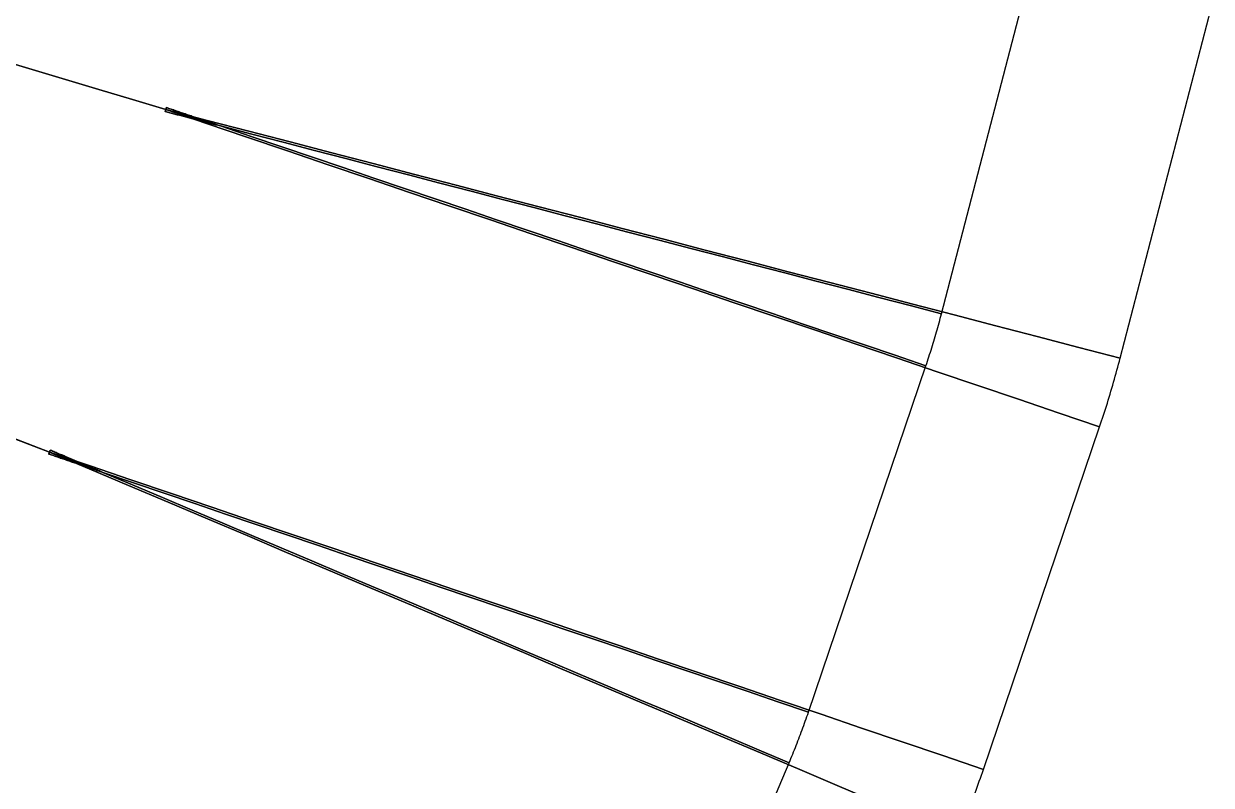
# Model space of a CAD drawing. Header units: millimetres. Extents: x 0 to 262, y -49 to 161.
# Drawn here: x 7.57 to 13.3, y 19.65 to 23.32 of the extents above; entities that cross this region are included whole.
import ezdxf

# ---------------------------------------------------------------- set-up
doc = ezdxf.new("R2010")
doc.units = ezdxf.units.MM
doc.layers.add('FRONT_HIDDEN', color=8, linetype='CONTINUOUS')
doc.layers.add('FRONT_VISIBLE', color=7, linetype='Continuous')

msp = doc.modelspace()

# ---------------------------------------------------------------- linework, layer by layer
at = {"layer": 'FRONT_HIDDEN'}
for points in [[(8.2536, 22.9063), (8.0922, 22.9546), (7.9307, 23.0029), (7.7693, 23.0513), (7.6079, 23.0996), (7.4464, 23.148), (7.285, 23.1963), (7.1235, 23.2447), (6.9621, 23.293), (6.8007, 23.3414), (6.6392, 23.3897), (6.4778, 23.4381), (6.3163, 23.4864), (6.1549, 23.5348), (5.9935, 23.5831), (5.832, 23.6315), (5.6706, 23.6798), (5.5091, 23.7282), (5.3477, 23.7765), (5.1863, 23.8249), (5.0248, 23.8732), (4.8634, 23.9216), (4.7019, 23.9699), (4.5405, 24.0183)], [(8.2536, 22.9063), (8.0922, 22.9546), (7.9307, 23.0029), (7.7693, 23.0513), (7.6079, 23.0996), (7.4464, 23.148), (7.285, 23.1963), (7.1235, 23.2447), (6.9621, 23.293), (6.8007, 23.3414), (6.6392, 23.3897), (6.4778, 23.4381), (6.3163, 23.4864), (6.1549, 23.5348), (5.9935, 23.5831), (5.832, 23.6315), (5.6706, 23.6798), (5.5091, 23.7282), (5.3477, 23.7765), (5.1863, 23.8249), (5.0248, 23.8732), (4.8634, 23.9216), (4.7019, 23.9699), (4.5405, 24.0183)], [(4.5405, 24.0183), (4.7019, 23.9699), (4.8634, 23.9216), (5.0248, 23.8732), (5.1863, 23.8249), (5.3477, 23.7765), (5.5091, 23.7282), (5.6706, 23.6798), (5.832, 23.6315), (5.9935, 23.5831), (6.1549, 23.5348), (6.3163, 23.4864), (6.4778, 23.4381), (6.6392, 23.3897), (6.8007, 23.3414), (6.9621, 23.293), (7.1235, 23.2447), (7.285, 23.1963), (7.4464, 23.148), (7.6079, 23.0996), (7.7693, 23.0513), (7.9307, 23.0029), (8.0922, 22.9546), (8.2536, 22.9063)], [(11.9997, 21.921), (12.4444, 23.6295)], [(8.2536, 22.9063), (8.2535, 22.9058), (8.2534, 22.9054), (8.2532, 22.905), (8.2531, 22.9046), (8.253, 22.9042), (8.2529, 22.9038), (8.2527, 22.9033), (8.2526, 22.9029), (8.2525, 22.9025), (8.2524, 22.9021), (8.2522, 22.9017), (8.2521, 22.9012), (8.252, 22.9008), (8.2519, 22.9004), (8.2517, 22.9), (8.2516, 22.8996), (8.2515, 22.8992), (8.2514, 22.8987), (8.2512, 22.8983), (8.2511, 22.8979), (8.251, 22.8975), (8.2509, 22.8971), (8.2508, 22.8967)], [(8.2508, 22.8967), (8.2509, 22.8971), (8.251, 22.8975), (8.2511, 22.8979), (8.2512, 22.8983), (8.2514, 22.8987), (8.2515, 22.8992), (8.2516, 22.8996), (8.2517, 22.9), (8.2519, 22.9004), (8.252, 22.9008), (8.2521, 22.9012), (8.2522, 22.9017), (8.2524, 22.9021), (8.2525, 22.9025), (8.2526, 22.9029), (8.2527, 22.9033), (8.2529, 22.9038), (8.253, 22.9042), (8.2531, 22.9046), (8.2532, 22.905), (8.2534, 22.9054), (8.2535, 22.9058), (8.2536, 22.9063)], [(8.2508, 22.8967), (8.2565, 22.8952), (8.2623, 22.8937), (8.2681, 22.8921), (8.2739, 22.8906), (8.2797, 22.8891), (8.2855, 22.8876), (8.2913, 22.8861), (8.2971, 22.8846), (8.3029, 22.8831), (8.3086, 22.8816), (8.3144, 22.8801), (8.3202, 22.8786), (8.326, 22.8771), (8.3318, 22.8756), (8.3376, 22.8741), (8.3434, 22.8726), (8.3492, 22.8711), (8.355, 22.8695), (8.3607, 22.868), (8.3665, 22.8665), (8.3723, 22.865), (8.3781, 22.8635), (8.3839, 22.862)], [(8.3839, 22.862), (8.3781, 22.8635), (8.3723, 22.865), (8.3665, 22.8665), (8.3607, 22.868), (8.355, 22.8695), (8.3492, 22.8711), (8.3434, 22.8726), (8.3376, 22.8741), (8.3318, 22.8756), (8.326, 22.8771), (8.3202, 22.8786), (8.3144, 22.8801), (8.3086, 22.8816), (8.3029, 22.8831), (8.2971, 22.8846), (8.2913, 22.8861), (8.2855, 22.8876), (8.2797, 22.8891), (8.2739, 22.8906), (8.2681, 22.8921), (8.2623, 22.8937), (8.2565, 22.8952), (8.2508, 22.8967)], [(8.2508, 22.8967), (8.2623, 22.8937), (8.2739, 22.8906), (8.2855, 22.8876), (8.2971, 22.8846), (8.3086, 22.8816), (8.3202, 22.8786), (8.3318, 22.8756), (8.3434, 22.8726), (8.355, 22.8695), (8.3665, 22.8665), (8.3781, 22.8635), (8.3897, 22.8605), (8.4013, 22.8575), (8.4128, 22.8545), (8.4244, 22.8515), (8.436, 22.8485), (8.4476, 22.8454), (8.4592, 22.8424), (8.4707, 22.8394), (8.4823, 22.8364), (8.4939, 22.8334), (8.5055, 22.8304), (8.5171, 22.8274)], [(8.5171, 22.8274), (8.5055, 22.8304), (8.4939, 22.8334), (8.4823, 22.8364), (8.4707, 22.8394), (8.4592, 22.8424), (8.4476, 22.8454), (8.436, 22.8485), (8.4244, 22.8515), (8.4128, 22.8545), (8.4013, 22.8575), (8.3897, 22.8605), (8.3781, 22.8635), (8.3665, 22.8665), (8.355, 22.8695), (8.3434, 22.8726), (8.3318, 22.8756), (8.3202, 22.8786), (8.3086, 22.8816), (8.2971, 22.8846), (8.2855, 22.8876), (8.2739, 22.8906), (8.2623, 22.8937), (8.2508, 22.8967)], [(8.2536, 22.9063), (8.2537, 22.9067), (8.2539, 22.9071), (8.254, 22.9075), (8.2541, 22.9079), (8.2542, 22.9083), (8.2544, 22.9088), (8.2545, 22.9092), (8.2546, 22.9096), (8.2547, 22.91), (8.2549, 22.9104), (8.255, 22.9108), (8.2551, 22.9113), (8.2552, 22.9117), (8.2554, 22.9121), (8.2555, 22.9125), (8.2556, 22.9129), (8.2557, 22.9133), (8.2559, 22.9138), (8.256, 22.9142), (8.2561, 22.9146), (8.2562, 22.915), (8.2564, 22.9154), (8.2565, 22.9158)], [(8.2565, 22.9158), (8.2564, 22.9154), (8.2562, 22.915), (8.2561, 22.9146), (8.256, 22.9142), (8.2559, 22.9138), (8.2557, 22.9133), (8.2556, 22.9129), (8.2555, 22.9125), (8.2554, 22.9121), (8.2552, 22.9117), (8.2551, 22.9113), (8.255, 22.9108), (8.2549, 22.9104), (8.2547, 22.91), (8.2546, 22.9096), (8.2545, 22.9092), (8.2544, 22.9088), (8.2542, 22.9083), (8.2541, 22.9079), (8.254, 22.9075), (8.2539, 22.9071), (8.2537, 22.9067), (8.2536, 22.9063)], [(12.7632, 21.3749), (12.5671, 21.4415), (12.3711, 21.5081), (12.175, 21.5747), (11.9789, 21.6412), (11.7829, 21.7078), (11.5868, 21.7744), (11.3907, 21.841), (11.1947, 21.9076), (10.9986, 21.9741), (10.8025, 22.0407), (10.6065, 22.1073), (10.4104, 22.1739), (10.2143, 22.2405), (10.0182, 22.307), (9.8222, 22.3736), (9.6261, 22.4402), (9.43, 22.5068), (9.234, 22.5734), (9.0379, 22.6399), (8.8418, 22.7065), (8.6458, 22.7731), (8.4497, 22.8397), (8.2536, 22.9063)], [(12.8626, 21.7067), (12.6622, 21.7589), (12.4618, 21.811), (12.2614, 21.8632), (12.061, 21.9154), (11.8606, 21.9675), (11.6602, 22.0197), (11.4599, 22.0718), (11.2595, 22.124), (11.0591, 22.1761), (10.8587, 22.2283), (10.6583, 22.2804), (10.4579, 22.3326), (10.2575, 22.3847), (10.0571, 22.4369), (9.8567, 22.489), (9.6564, 22.5412), (9.456, 22.5933), (9.2556, 22.6455), (9.0552, 22.6976), (8.8548, 22.7498), (8.6544, 22.8019), (8.454, 22.8541), (8.2536, 22.9063)], [(8.2536, 22.9063), (8.2651, 22.9028), (8.2765, 22.8994), (8.288, 22.896), (8.2994, 22.8925), (8.3109, 22.8891), (8.3223, 22.8857), (8.3338, 22.8822), (8.3453, 22.8788), (8.3567, 22.8754), (8.3682, 22.8719), (8.3796, 22.8685), (8.3911, 22.8651), (8.4025, 22.8617), (8.414, 22.8582), (8.4254, 22.8548), (8.4369, 22.8514), (8.4483, 22.8479), (8.4598, 22.8445), (8.4712, 22.8411), (8.4827, 22.8376), (8.4941, 22.8342), (8.5056, 22.8308), (8.5171, 22.8274)], [(8.5171, 22.8274), (8.5056, 22.8308), (8.4941, 22.8342), (8.4827, 22.8376), (8.4712, 22.8411), (8.4598, 22.8445), (8.4483, 22.8479), (8.4369, 22.8514), (8.4254, 22.8548), (8.414, 22.8582), (8.4025, 22.8617), (8.3911, 22.8651), (8.3796, 22.8685), (8.3682, 22.8719), (8.3567, 22.8754), (8.3453, 22.8788), (8.3338, 22.8822), (8.3223, 22.8857), (8.3109, 22.8891), (8.2994, 22.8925), (8.288, 22.896), (8.2765, 22.8994), (8.2651, 22.9028), (8.2536, 22.9063)], [(8.2565, 22.9158), (8.2622, 22.9139), (8.2678, 22.912), (8.2735, 22.9101), (8.2791, 22.9081), (8.2848, 22.9062), (8.2905, 22.9043), (8.2961, 22.9024), (8.3018, 22.9004), (8.3075, 22.8985), (8.3131, 22.8966), (8.3188, 22.8947), (8.3245, 22.8928), (8.3301, 22.8908), (8.3358, 22.8889), (8.3415, 22.887), (8.3471, 22.8851), (8.3528, 22.8831), (8.3585, 22.8812), (8.3641, 22.8793), (8.3698, 22.8774), (8.3754, 22.8754), (8.3811, 22.8735), (8.3868, 22.8716)], [(8.3868, 22.8716), (8.3811, 22.8735), (8.3754, 22.8754), (8.3698, 22.8774), (8.3641, 22.8793), (8.3585, 22.8812), (8.3528, 22.8831), (8.3471, 22.8851), (8.3415, 22.887), (8.3358, 22.8889), (8.3301, 22.8908), (8.3245, 22.8928), (8.3188, 22.8947), (8.3131, 22.8966), (8.3075, 22.8985), (8.3018, 22.9004), (8.2961, 22.9024), (8.2905, 22.9043), (8.2848, 22.9062), (8.2791, 22.9081), (8.2735, 22.9101), (8.2678, 22.912), (8.2622, 22.9139), (8.2565, 22.9158)], [(8.2565, 22.9158), (8.2678, 22.912), (8.2791, 22.9081), (8.2905, 22.9043), (8.3018, 22.9004), (8.3131, 22.8966), (8.3245, 22.8928), (8.3358, 22.8889), (8.3471, 22.8851), (8.3585, 22.8812), (8.3698, 22.8774), (8.3811, 22.8735), (8.3924, 22.8697), (8.4038, 22.8658), (8.4151, 22.862), (8.4264, 22.8581), (8.4378, 22.8543), (8.4491, 22.8504), (8.4604, 22.8466), (8.4717, 22.8427), (8.4831, 22.8389), (8.4944, 22.8351), (8.5057, 22.8312), (8.5171, 22.8274)], [(8.5171, 22.8274), (8.5057, 22.8312), (8.4944, 22.8351), (8.4831, 22.8389), (8.4717, 22.8427), (8.4604, 22.8466), (8.4491, 22.8504), (8.4378, 22.8543), (8.4264, 22.8581), (8.4151, 22.862), (8.4038, 22.8658), (8.3924, 22.8697), (8.3811, 22.8735), (8.3698, 22.8774), (8.3585, 22.8812), (8.3471, 22.8851), (8.3358, 22.8889), (8.3245, 22.8928), (8.3131, 22.8966), (8.3018, 22.9004), (8.2905, 22.9043), (8.2791, 22.9081), (8.2678, 22.912), (8.2565, 22.9158)], [(8.3839, 22.862), (8.3897, 22.8605), (8.3955, 22.859), (8.4013, 22.8575), (8.4071, 22.856), (8.4128, 22.8545), (8.4186, 22.853), (8.4244, 22.8515), (8.4302, 22.85), (8.436, 22.8485), (8.4418, 22.8469), (8.4476, 22.8454), (8.4534, 22.8439), (8.4592, 22.8424), (8.465, 22.8409), (8.4707, 22.8394), (8.4765, 22.8379), (8.4823, 22.8364), (8.4881, 22.8349), (8.4939, 22.8334), (8.4997, 22.8319), (8.5055, 22.8304), (8.5113, 22.8289), (8.5171, 22.8274)], [(8.5171, 22.8274), (8.5113, 22.8289), (8.5055, 22.8304), (8.4997, 22.8319), (8.4939, 22.8334), (8.4881, 22.8349), (8.4823, 22.8364), (8.4765, 22.8379), (8.4707, 22.8394), (8.465, 22.8409), (8.4592, 22.8424), (8.4534, 22.8439), (8.4476, 22.8454), (8.4418, 22.8469), (8.436, 22.8485), (8.4302, 22.85), (8.4244, 22.8515), (8.4186, 22.853), (8.4128, 22.8545), (8.4071, 22.856), (8.4013, 22.8575), (8.3955, 22.859), (8.3897, 22.8605), (8.3839, 22.862)], [(8.3868, 22.8716), (8.3924, 22.8697), (8.3981, 22.8677), (8.4038, 22.8658), (8.4094, 22.8639), (8.4151, 22.862), (8.4208, 22.8601), (8.4264, 22.8581), (8.4321, 22.8562), (8.4378, 22.8543), (8.4434, 22.8524), (8.4491, 22.8504), (8.4547, 22.8485), (8.4604, 22.8466), (8.4661, 22.8447), (8.4717, 22.8427), (8.4774, 22.8408), (8.4831, 22.8389), (8.4887, 22.837), (8.4944, 22.8351), (8.5001, 22.8331), (8.5057, 22.8312), (8.5114, 22.8293), (8.5171, 22.8274)], [(8.5171, 22.8274), (8.5114, 22.8293), (8.5057, 22.8312), (8.5001, 22.8331), (8.4944, 22.8351), (8.4887, 22.837), (8.4831, 22.8389), (8.4774, 22.8408), (8.4717, 22.8427), (8.4661, 22.8447), (8.4604, 22.8466), (8.4547, 22.8485), (8.4491, 22.8504), (8.4434, 22.8524), (8.4378, 22.8543), (8.4321, 22.8562), (8.4264, 22.8581), (8.4208, 22.8601), (8.4151, 22.862), (8.4094, 22.8639), (8.4038, 22.8658), (8.3981, 22.8677), (8.3924, 22.8697), (8.3868, 22.8716)], [(8.5171, 22.8274), (8.6652, 22.777), (8.8134, 22.7267), (8.9615, 22.6764), (9.1097, 22.6261), (9.2578, 22.5758), (9.406, 22.5255), (9.5541, 22.4752), (9.7023, 22.4249), (9.8505, 22.3746), (9.9986, 22.3243), (10.1468, 22.274), (10.2949, 22.2236), (10.4431, 22.1733), (10.5912, 22.123), (10.7394, 22.0727), (10.8876, 22.0224), (11.0357, 21.9721), (11.1839, 21.9218), (11.332, 21.8715), (11.4802, 21.8212), (11.6283, 21.7709), (11.7765, 21.7206), (11.9246, 21.6702)], [(11.9246, 21.6702), (11.7765, 21.7206), (11.6283, 21.7709), (11.4802, 21.8212), (11.332, 21.8715), (11.1839, 21.9218), (11.0357, 21.9721), (10.8876, 22.0224), (10.7394, 22.0727), (10.5912, 22.123), (10.4431, 22.1733), (10.2949, 22.2236), (10.1468, 22.274), (9.9986, 22.3243), (9.8505, 22.3746), (9.7023, 22.4249), (9.5541, 22.4752), (9.406, 22.5255), (9.2578, 22.5758), (9.1097, 22.6261), (8.9615, 22.6764), (8.8134, 22.7267), (8.6652, 22.777), (8.5171, 22.8274)], [(8.5171, 22.8274), (8.6652, 22.777), (8.8134, 22.7267), (8.9615, 22.6764), (9.1097, 22.6261), (9.2578, 22.5758), (9.406, 22.5255), (9.5541, 22.4752), (9.7023, 22.4249), (9.8505, 22.3746), (9.9986, 22.3243), (10.1468, 22.274), (10.2949, 22.2237), (10.4431, 22.1733), (10.5912, 22.123), (10.7394, 22.0727), (10.8875, 22.0224), (11.0357, 21.9721), (11.1839, 21.9218), (11.332, 21.8715), (11.4802, 21.8212), (11.6283, 21.7709), (11.7765, 21.7206), (11.9246, 21.6703)], [(11.9246, 21.6703), (11.7765, 21.7206), (11.6283, 21.7709), (11.4802, 21.8212), (11.332, 21.8715), (11.1839, 21.9218), (11.0357, 21.9721), (10.8875, 22.0224), (10.7394, 22.0727), (10.5912, 22.123), (10.4431, 22.1733), (10.2949, 22.2237), (10.1468, 22.274), (9.9986, 22.3243), (9.8505, 22.3746), (9.7023, 22.4249), (9.5541, 22.4752), (9.406, 22.5255), (9.2578, 22.5758), (9.1097, 22.6261), (8.9615, 22.6764), (8.8134, 22.7267), (8.6652, 22.777), (8.5171, 22.8274)], [(8.5171, 22.8274), (8.6685, 22.7879), (8.8199, 22.7485), (8.9713, 22.7091), (9.1227, 22.6697), (9.2742, 22.6303), (9.4256, 22.5909), (9.577, 22.5515), (9.7284, 22.5121), (9.8798, 22.4727), (10.0313, 22.4333), (10.1827, 22.3939), (10.3341, 22.3545), (10.4855, 22.3151), (10.6369, 22.2756), (10.7884, 22.2362), (10.9398, 22.1968), (11.0912, 22.1574), (11.2426, 22.118), (11.394, 22.0786), (11.5455, 22.0392), (11.6969, 21.9998), (11.8483, 21.9604), (11.9997, 21.921)], [(11.9997, 21.921), (11.8483, 21.9604), (11.6969, 21.9998), (11.5455, 22.0392), (11.394, 22.0786), (11.2426, 22.118), (11.0912, 22.1574), (10.9398, 22.1968), (10.7884, 22.2362), (10.6369, 22.2756), (10.4855, 22.3151), (10.3341, 22.3545), (10.1827, 22.3939), (10.0313, 22.4333), (9.8798, 22.4727), (9.7284, 22.5121), (9.577, 22.5515), (9.4256, 22.5909), (9.2742, 22.6303), (9.1227, 22.6697), (8.9713, 22.7091), (8.8199, 22.7485), (8.6685, 22.7879), (8.5171, 22.8274)], [(8.5171, 22.8274), (8.6685, 22.7879), (8.8199, 22.7485), (8.9713, 22.7091), (9.1227, 22.6697), (9.2742, 22.6303), (9.4256, 22.5909), (9.577, 22.5515), (9.7284, 22.5121), (9.8798, 22.4727), (10.0313, 22.4333), (10.1827, 22.3939), (10.3341, 22.3545), (10.4855, 22.3151), (10.6369, 22.2756), (10.7884, 22.2362), (10.9398, 22.1968), (11.0912, 22.1574), (11.2426, 22.118), (11.394, 22.0786), (11.5455, 22.0392), (11.6969, 21.9998), (11.8483, 21.9604), (11.9997, 21.921)], [(11.9997, 21.921), (11.8483, 21.9604), (11.6969, 21.9998), (11.5455, 22.0392), (11.394, 22.0786), (11.2426, 22.118), (11.0912, 22.1574), (10.9398, 22.1968), (10.7884, 22.2362), (10.6369, 22.2756), (10.4855, 22.3151), (10.3341, 22.3545), (10.1827, 22.3939), (10.0313, 22.4333), (9.8798, 22.4727), (9.7284, 22.5121), (9.577, 22.5515), (9.4256, 22.5909), (9.2742, 22.6303), (9.1227, 22.6697), (8.9713, 22.7091), (8.8199, 22.7485), (8.6685, 22.7879), (8.5171, 22.8274)], [(7.6924, 21.2535), (7.5349, 21.3134), (7.3774, 21.3734), (7.2199, 21.4333), (7.0624, 21.4933), (6.9049, 21.5532), (6.7474, 21.6132), (6.5899, 21.6731), (6.4324, 21.7331), (6.2749, 21.793), (6.1174, 21.853), (5.9599, 21.9129), (5.8024, 21.9729), (5.6449, 22.0328), (5.4874, 22.0928), (5.3299, 22.1528), (5.1724, 22.2127), (5.0149, 22.2727), (4.8574, 22.3326), (4.6999, 22.3926), (4.5424, 22.4525), (4.3849, 22.5125), (4.2274, 22.5724), (4.0699, 22.6324)], [(7.6924, 21.2535), (7.5349, 21.3134), (7.3774, 21.3734), (7.2199, 21.4333), (7.0624, 21.4933), (6.9049, 21.5532), (6.7474, 21.6132), (6.5899, 21.6731), (6.4324, 21.7331), (6.2749, 21.793), (6.1174, 21.853), (5.9599, 21.9129), (5.8024, 21.9729), (5.6449, 22.0328), (5.4874, 22.0928), (5.3299, 22.1528), (5.1724, 22.2127), (5.0149, 22.2727), (4.8574, 22.3326), (4.6999, 22.3926), (4.5424, 22.4525), (4.3849, 22.5125), (4.2274, 22.5724), (4.0699, 22.6324)], [(4.0699, 22.6324), (4.2274, 22.5724), (4.3849, 22.5125), (4.5424, 22.4525), (4.6999, 22.3926), (4.8574, 22.3326), (5.0149, 22.2727), (5.1724, 22.2127), (5.3299, 22.1528), (5.4874, 22.0928), (5.6449, 22.0328), (5.8024, 21.9729), (5.9599, 21.9129), (6.1174, 21.853), (6.2749, 21.793), (6.4324, 21.7331), (6.5899, 21.6731), (6.7474, 21.6132), (6.9049, 21.5532), (7.0624, 21.4933), (7.2199, 21.4333), (7.3774, 21.3734), (7.5349, 21.3134), (7.6924, 21.2535)], [(11.9246, 21.6703), (11.9282, 21.681), (11.9318, 21.6918), (11.9354, 21.7027), (11.9389, 21.7135), (11.9424, 21.7243), (11.9458, 21.7352), (11.9493, 21.746), (11.9527, 21.7569), (11.956, 21.7678), (11.9594, 21.7786), (11.9627, 21.7895), (11.9659, 21.8004), (11.9692, 21.8113), (11.9724, 21.8223), (11.9755, 21.8332), (11.9787, 21.8441), (11.9818, 21.8551), (11.9848, 21.866), (11.9879, 21.877), (11.9909, 21.888), (11.9939, 21.899), (11.9968, 21.91), (11.9997, 21.921)], [(11.357, 19.9985), (11.9246, 21.6702)], [(7.6924, 21.2535), (7.6922, 21.253), (7.6921, 21.2526), (7.6919, 21.2522), (7.6918, 21.2518), (7.6916, 21.2514), (7.6915, 21.251), (7.6913, 21.2506), (7.6911, 21.2502), (7.691, 21.2498), (7.6908, 21.2494), (7.6907, 21.249), (7.6905, 21.2486), (7.6904, 21.2482), (7.6902, 21.2478), (7.6901, 21.2474), (7.6899, 21.2469), (7.6898, 21.2465), (7.6896, 21.2461), (7.6894, 21.2457), (7.6893, 21.2453), (7.6891, 21.2449), (7.689, 21.2445), (7.6888, 21.2441)], [(7.6888, 21.2441), (7.689, 21.2445), (7.6891, 21.2449), (7.6893, 21.2453), (7.6894, 21.2457), (7.6896, 21.2461), (7.6898, 21.2465), (7.6899, 21.2469), (7.6901, 21.2474), (7.6902, 21.2478), (7.6904, 21.2482), (7.6905, 21.2486), (7.6907, 21.249), (7.6908, 21.2494), (7.691, 21.2498), (7.6911, 21.2502), (7.6913, 21.2506), (7.6915, 21.251), (7.6916, 21.2514), (7.6918, 21.2518), (7.6919, 21.2522), (7.6921, 21.2526), (7.6922, 21.253), (7.6924, 21.2535)], [(7.6888, 21.2441), (7.6945, 21.2422), (7.7002, 21.2403), (7.7058, 21.2383), (7.7115, 21.2364), (7.7171, 21.2345), (7.7228, 21.2326), (7.7285, 21.2306), (7.7341, 21.2287), (7.7398, 21.2268), (7.7455, 21.2249), (7.7511, 21.2229), (7.7568, 21.221), (7.7625, 21.2191), (7.7681, 21.2172), (7.7738, 21.2152), (7.7795, 21.2133), (7.7851, 21.2114), (7.7908, 21.2095), (7.7964, 21.2076), (7.8021, 21.2056), (7.8078, 21.2037), (7.8134, 21.2018), (7.8191, 21.1999)], [(7.8191, 21.1999), (7.8134, 21.2018), (7.8078, 21.2037), (7.8021, 21.2056), (7.7964, 21.2076), (7.7908, 21.2095), (7.7851, 21.2114), (7.7795, 21.2133), (7.7738, 21.2152), (7.7681, 21.2172), (7.7625, 21.2191), (7.7568, 21.221), (7.7511, 21.2229), (7.7455, 21.2249), (7.7398, 21.2268), (7.7341, 21.2287), (7.7285, 21.2306), (7.7228, 21.2326), (7.7171, 21.2345), (7.7115, 21.2364), (7.7058, 21.2383), (7.7002, 21.2403), (7.6945, 21.2422), (7.6888, 21.2441)], [(7.6888, 21.2441), (7.7002, 21.2403), (7.7115, 21.2364), (7.7228, 21.2326), (7.7341, 21.2287), (7.7455, 21.2249), (7.7568, 21.221), (7.7681, 21.2172), (7.7795, 21.2133), (7.7908, 21.2095), (7.8021, 21.2056), (7.8134, 21.2018), (7.8248, 21.1979), (7.8361, 21.1941), (7.8474, 21.1902), (7.8588, 21.1864), (7.8701, 21.1825), (7.8814, 21.1787), (7.8927, 21.1749), (7.9041, 21.171), (7.9154, 21.1672), (7.9267, 21.1633), (7.9381, 21.1595), (7.9494, 21.1556)], [(7.9494, 21.1556), (7.9381, 21.1595), (7.9267, 21.1633), (7.9154, 21.1672), (7.9041, 21.171), (7.8927, 21.1749), (7.8814, 21.1787), (7.8701, 21.1825), (7.8588, 21.1864), (7.8474, 21.1902), (7.8361, 21.1941), (7.8248, 21.1979), (7.8134, 21.2018), (7.8021, 21.2056), (7.7908, 21.2095), (7.7795, 21.2133), (7.7681, 21.2172), (7.7568, 21.221), (7.7455, 21.2249), (7.7341, 21.2287), (7.7228, 21.2326), (7.7115, 21.2364), (7.7002, 21.2403), (7.6888, 21.2441)], [(7.6924, 21.2535), (7.6925, 21.2539), (7.6927, 21.2543), (7.6928, 21.2547), (7.693, 21.2551), (7.6932, 21.2555), (7.6933, 21.2559), (7.6935, 21.2563), (7.6936, 21.2567), (7.6938, 21.2571), (7.6939, 21.2575), (7.6941, 21.2579), (7.6942, 21.2583), (7.6944, 21.2587), (7.6945, 21.2591), (7.6947, 21.2595), (7.6949, 21.26), (7.695, 21.2604), (7.6952, 21.2608), (7.6953, 21.2612), (7.6955, 21.2616), (7.6956, 21.262), (7.6958, 21.2624), (7.6959, 21.2628)], [(7.6959, 21.2628), (7.6958, 21.2624), (7.6956, 21.262), (7.6955, 21.2616), (7.6953, 21.2612), (7.6952, 21.2608), (7.695, 21.2604), (7.6949, 21.26), (7.6947, 21.2595), (7.6945, 21.2591), (7.6944, 21.2587), (7.6942, 21.2583), (7.6941, 21.2579), (7.6939, 21.2575), (7.6938, 21.2571), (7.6936, 21.2567), (7.6935, 21.2563), (7.6933, 21.2559), (7.6932, 21.2555), (7.693, 21.2551), (7.6928, 21.2547), (7.6927, 21.2543), (7.6925, 21.2539), (7.6924, 21.2535)], [(12.0788, 19.3984), (11.888, 19.4791), (11.6973, 19.5597), (11.5066, 19.6404), (11.3159, 19.721), (11.1252, 19.8017), (10.9345, 19.8823), (10.7438, 19.963), (10.5531, 20.0436), (10.3623, 20.1243), (10.1716, 20.205), (9.9809, 20.2856), (9.7902, 20.3663), (9.5995, 20.4469), (9.4088, 20.5276), (9.2181, 20.6082), (9.0274, 20.6889), (8.8367, 20.7695), (8.6459, 20.8502), (8.4552, 20.9308), (8.2645, 21.0115), (8.0738, 21.0921), (7.8831, 21.1728), (7.6924, 21.2535)], [(12.202, 19.7221), (12.0059, 19.7887), (11.8098, 19.8553), (11.6138, 19.9219), (11.4177, 19.9884), (11.2216, 20.055), (11.0256, 20.1216), (10.8295, 20.1882), (10.6334, 20.2548), (10.4374, 20.3213), (10.2413, 20.3879), (10.0452, 20.4545), (9.8491, 20.5211), (9.6531, 20.5877), (9.457, 20.6542), (9.2609, 20.7208), (9.0649, 20.7874), (8.8688, 20.854), (8.6727, 20.9206), (8.4767, 20.9871), (8.2806, 21.0537), (8.0845, 21.1203), (7.8885, 21.1869), (7.6924, 21.2535)], [(7.6924, 21.2535), (7.7036, 21.2492), (7.7147, 21.2449), (7.7259, 21.2407), (7.7371, 21.2364), (7.7483, 21.2322), (7.7594, 21.2279), (7.7706, 21.2237), (7.7818, 21.2194), (7.7929, 21.2152), (7.8041, 21.2109), (7.8153, 21.2067), (7.8265, 21.2024), (7.8376, 21.1982), (7.8488, 21.1939), (7.86, 21.1896), (7.8712, 21.1854), (7.8823, 21.1811), (7.8935, 21.1769), (7.9047, 21.1726), (7.9159, 21.1684), (7.927, 21.1641), (7.9382, 21.1599), (7.9494, 21.1556)], [(7.9494, 21.1556), (7.9382, 21.1599), (7.927, 21.1641), (7.9159, 21.1684), (7.9047, 21.1726), (7.8935, 21.1769), (7.8823, 21.1811), (7.8712, 21.1854), (7.86, 21.1896), (7.8488, 21.1939), (7.8376, 21.1982), (7.8265, 21.2024), (7.8153, 21.2067), (7.8041, 21.2109), (7.7929, 21.2152), (7.7818, 21.2194), (7.7706, 21.2237), (7.7594, 21.2279), (7.7483, 21.2322), (7.7371, 21.2364), (7.7259, 21.2407), (7.7147, 21.2449), (7.7036, 21.2492), (7.6924, 21.2535)], [(7.6959, 21.2628), (7.7015, 21.2605), (7.707, 21.2581), (7.7125, 21.2558), (7.718, 21.2535), (7.7235, 21.2512), (7.729, 21.2488), (7.7345, 21.2465), (7.74, 21.2442), (7.7455, 21.2418), (7.751, 21.2395), (7.7565, 21.2372), (7.7621, 21.2348), (7.7676, 21.2325), (7.7731, 21.2302), (7.7786, 21.2279), (7.7841, 21.2255), (7.7896, 21.2232), (7.7951, 21.2209), (7.8006, 21.2185), (7.8061, 21.2162), (7.8116, 21.2139), (7.8172, 21.2115), (7.8227, 21.2092)], [(7.8227, 21.2092), (7.8172, 21.2115), (7.8116, 21.2139), (7.8061, 21.2162), (7.8006, 21.2185), (7.7951, 21.2209), (7.7896, 21.2232), (7.7841, 21.2255), (7.7786, 21.2279), (7.7731, 21.2302), (7.7676, 21.2325), (7.7621, 21.2348), (7.7565, 21.2372), (7.751, 21.2395), (7.7455, 21.2418), (7.74, 21.2442), (7.7345, 21.2465), (7.729, 21.2488), (7.7235, 21.2512), (7.718, 21.2535), (7.7125, 21.2558), (7.707, 21.2581), (7.7015, 21.2605), (7.6959, 21.2628)], [(7.6959, 21.2628), (7.707, 21.2581), (7.718, 21.2535), (7.729, 21.2488), (7.74, 21.2442), (7.751, 21.2395), (7.7621, 21.2348), (7.7731, 21.2302), (7.7841, 21.2255), (7.7951, 21.2209), (7.8061, 21.2162), (7.8172, 21.2115), (7.8282, 21.2069), (7.8392, 21.2022), (7.8502, 21.1976), (7.8612, 21.1929), (7.8722, 21.1882), (7.8833, 21.1836), (7.8943, 21.1789), (7.9053, 21.1743), (7.9163, 21.1696), (7.9273, 21.1649), (7.9384, 21.1603), (7.9494, 21.1556)], [(7.9494, 21.1556), (7.9384, 21.1603), (7.9273, 21.1649), (7.9163, 21.1696), (7.9053, 21.1743), (7.8943, 21.1789), (7.8833, 21.1836), (7.8722, 21.1882), (7.8612, 21.1929), (7.8502, 21.1976), (7.8392, 21.2022), (7.8282, 21.2069), (7.8172, 21.2115), (7.8061, 21.2162), (7.7951, 21.2209), (7.7841, 21.2255), (7.7731, 21.2302), (7.7621, 21.2348), (7.751, 21.2395), (7.74, 21.2442), (7.729, 21.2488), (7.718, 21.2535), (7.707, 21.2581), (7.6959, 21.2628)], [(7.8191, 21.1999), (7.8248, 21.1979), (7.8304, 21.196), (7.8361, 21.1941), (7.8418, 21.1922), (7.8474, 21.1902), (7.8531, 21.1883), (7.8588, 21.1864), (7.8644, 21.1845), (7.8701, 21.1825), (7.8757, 21.1806), (7.8814, 21.1787), (7.8871, 21.1768), (7.8927, 21.1749), (7.8984, 21.1729), (7.9041, 21.171), (7.9097, 21.1691), (7.9154, 21.1672), (7.9211, 21.1652), (7.9267, 21.1633), (7.9324, 21.1614), (7.9381, 21.1595), (7.9437, 21.1575), (7.9494, 21.1556)], [(7.9494, 21.1556), (7.9437, 21.1575), (7.9381, 21.1595), (7.9324, 21.1614), (7.9267, 21.1633), (7.9211, 21.1652), (7.9154, 21.1672), (7.9097, 21.1691), (7.9041, 21.171), (7.8984, 21.1729), (7.8927, 21.1749), (7.8871, 21.1768), (7.8814, 21.1787), (7.8757, 21.1806), (7.8701, 21.1825), (7.8644, 21.1845), (7.8588, 21.1864), (7.8531, 21.1883), (7.8474, 21.1902), (7.8418, 21.1922), (7.8361, 21.1941), (7.8304, 21.196), (7.8248, 21.1979), (7.8191, 21.1999)], [(7.8227, 21.2092), (7.8282, 21.2069), (7.8337, 21.2045), (7.8392, 21.2022), (7.8447, 21.1999), (7.8502, 21.1976), (7.8557, 21.1952), (7.8612, 21.1929), (7.8667, 21.1906), (7.8722, 21.1882), (7.8778, 21.1859), (7.8833, 21.1836), (7.8888, 21.1812), (7.8943, 21.1789), (7.8998, 21.1766), (7.9053, 21.1743), (7.9108, 21.1719), (7.9163, 21.1696), (7.9218, 21.1673), (7.9273, 21.1649), (7.9329, 21.1626), (7.9384, 21.1603), (7.9439, 21.1579), (7.9494, 21.1556)], [(7.9494, 21.1556), (7.9439, 21.1579), (7.9384, 21.1603), (7.9329, 21.1626), (7.9273, 21.1649), (7.9218, 21.1673), (7.9163, 21.1696), (7.9108, 21.1719), (7.9053, 21.1743), (7.8998, 21.1766), (7.8943, 21.1789), (7.8888, 21.1812), (7.8833, 21.1836), (7.8778, 21.1859), (7.8723, 21.1882), (7.8667, 21.1906), (7.8612, 21.1929), (7.8557, 21.1952), (7.8502, 21.1976), (7.8447, 21.1999), (7.8392, 21.2022), (7.8337, 21.2045), (7.8282, 21.2069), (7.8227, 21.2092)], [(7.9494, 21.1556), (8.0935, 21.0947), (8.2376, 21.0337), (8.3817, 20.9728), (8.5258, 20.9118), (8.6699, 20.8509), (8.814, 20.79), (8.9581, 20.729), (9.1022, 20.6681), (9.2464, 20.6071), (9.3905, 20.5462), (9.5346, 20.4852), (9.6787, 20.4243), (9.8228, 20.3633), (9.9669, 20.3024), (10.111, 20.2415), (10.2551, 20.1805), (10.3992, 20.1196), (10.5433, 20.0586), (10.6874, 19.9977), (10.8315, 19.9367), (10.9756, 19.8758), (11.1198, 19.8148), (11.2639, 19.7539)], [(11.2639, 19.7539), (11.1198, 19.8148), (10.9756, 19.8758), (10.8315, 19.9367), (10.6874, 19.9977), (10.5433, 20.0586), (10.3992, 20.1196), (10.2551, 20.1805), (10.111, 20.2415), (9.9669, 20.3024), (9.8228, 20.3633), (9.6787, 20.4243), (9.5346, 20.4852), (9.3905, 20.5462), (9.2464, 20.6071), (9.1022, 20.6681), (8.9581, 20.729), (8.814, 20.79), (8.6699, 20.8509), (8.5258, 20.9118), (8.3817, 20.9728), (8.2376, 21.0337), (8.0935, 21.0947), (7.9494, 21.1556)], [(7.9494, 21.1556), (8.0935, 21.0947), (8.2376, 21.0337), (8.3817, 20.9728), (8.5258, 20.9118), (8.6699, 20.8509), (8.814, 20.79), (8.9581, 20.729), (9.1022, 20.6681), (9.2463, 20.6071), (9.3905, 20.5462), (9.5346, 20.4852), (9.6787, 20.4243), (9.8228, 20.3633), (9.9669, 20.3024), (10.111, 20.2415), (10.2551, 20.1805), (10.3992, 20.1196), (10.5433, 20.0586), (10.6874, 19.9977), (10.8315, 19.9367), (10.9756, 19.8758), (11.1197, 19.8149), (11.2638, 19.7539)], [(11.2638, 19.7539), (11.1197, 19.8149), (10.9756, 19.8758), (10.8315, 19.9367), (10.6874, 19.9977), (10.5433, 20.0586), (10.3992, 20.1196), (10.2551, 20.1805), (10.111, 20.2415), (9.9669, 20.3024), (9.8228, 20.3633), (9.6787, 20.4243), (9.5346, 20.4852), (9.3905, 20.5462), (9.2463, 20.6071), (9.1022, 20.6681), (8.9581, 20.729), (8.814, 20.79), (8.6699, 20.8509), (8.5258, 20.9118), (8.3817, 20.9728), (8.2376, 21.0337), (8.0935, 21.0947), (7.9494, 21.1556)], [(7.9494, 21.1556), (8.0975, 21.1053), (8.2457, 21.055), (8.3939, 21.0047), (8.542, 20.9544), (8.6902, 20.9041), (8.8383, 20.8538), (8.9865, 20.8035), (9.1346, 20.7531), (9.2828, 20.7028), (9.4309, 20.6525), (9.5791, 20.6022), (9.7273, 20.5519), (9.8754, 20.5016), (10.0236, 20.4513), (10.1717, 20.401), (10.3199, 20.3507), (10.468, 20.3004), (10.6162, 20.2501), (10.7643, 20.1997), (10.9125, 20.1494), (11.0607, 20.0991), (11.2088, 20.0488), (11.357, 19.9985)], [(11.357, 19.9985), (11.2088, 20.0488), (11.0607, 20.0991), (10.9125, 20.1494), (10.7643, 20.1997), (10.6162, 20.2501), (10.468, 20.3004), (10.3199, 20.3507), (10.1717, 20.401), (10.0236, 20.4513), (9.8754, 20.5016), (9.7273, 20.5519), (9.5791, 20.6022), (9.4309, 20.6525), (9.2828, 20.7028), (9.1346, 20.7531), (8.9865, 20.8035), (8.8383, 20.8538), (8.6902, 20.9041), (8.542, 20.9544), (8.3939, 21.0047), (8.2457, 21.055), (8.0975, 21.1053), (7.9494, 21.1556)], [(7.9494, 21.1556), (8.0975, 21.1053), (8.2457, 21.055), (8.3939, 21.0047), (8.542, 20.9544), (8.6902, 20.9041), (8.8383, 20.8538), (8.9865, 20.8035), (9.1346, 20.7531), (9.2828, 20.7028), (9.4309, 20.6525), (9.5791, 20.6022), (9.7273, 20.5519), (9.8754, 20.5016), (10.0236, 20.4513), (10.1717, 20.401), (10.3199, 20.3507), (10.468, 20.3004), (10.6162, 20.2501), (10.7643, 20.1997), (10.9125, 20.1494), (11.0606, 20.0991), (11.2088, 20.0488), (11.357, 19.9985)], [(11.357, 19.9985), (11.2088, 20.0488), (11.0606, 20.0991), (10.9125, 20.1494), (10.7643, 20.1997), (10.6162, 20.2501), (10.468, 20.3004), (10.3199, 20.3507), (10.1717, 20.401), (10.0236, 20.4513), (9.8754, 20.5016), (9.7273, 20.5519), (9.5791, 20.6022), (9.4309, 20.6525), (9.2828, 20.7028), (9.1346, 20.7531), (8.9865, 20.8035), (8.8383, 20.8538), (8.6902, 20.9041), (8.542, 20.9544), (8.3939, 21.0047), (8.2457, 21.055), (8.0975, 21.1053), (7.9494, 21.1556)], [(11.2638, 19.7539), (11.2682, 19.7644), (11.2726, 19.7749), (11.2769, 19.7854), (11.2812, 19.796), (11.2855, 19.8065), (11.2897, 19.8171), (11.2939, 19.8277), (11.2981, 19.8383), (11.3023, 19.8489), (11.3064, 19.8595), (11.3104, 19.8701), (11.3145, 19.8807), (11.3185, 19.8914), (11.3225, 19.9021), (11.3265, 19.9127), (11.3304, 19.9234), (11.3343, 19.9341), (11.3381, 19.9448), (11.342, 19.9555), (11.3458, 19.9663), (11.3495, 19.977), (11.3533, 19.9878), (11.357, 19.9985)], [(9.9551, 16.6592), (11.2639, 19.7539)]]:
    msp.add_lwpolyline(points, dxfattribs=at)
at = {"layer": 'FRONT_VISIBLE'}
for points in [[(3.6883, 24.2735), (3.8868, 24.214), (4.0853, 24.1546), (4.2838, 24.0951), (4.4823, 24.0357), (4.6808, 23.9762), (4.8793, 23.9168), (5.0777, 23.8574), (5.2762, 23.7979), (5.4747, 23.7385), (5.6732, 23.679), (5.8717, 23.6196), (6.0702, 23.5601), (6.2687, 23.5007), (6.4672, 23.4413), (6.6657, 23.3818), (6.8642, 23.3224), (7.0627, 23.2629), (7.2612, 23.2035), (7.4597, 23.144), (7.6581, 23.0846), (7.8566, 23.0251), (8.0551, 22.9657), (8.2536, 22.9063)], [(12.8626, 21.7067), (13.3022, 23.396)], [(3.2385, 22.9489), (3.4322, 22.8752), (3.6258, 22.8014), (3.8194, 22.7277), (4.0131, 22.654), (4.2067, 22.5803), (4.4004, 22.5066), (4.594, 22.4329), (4.7877, 22.3592), (4.9813, 22.2854), (5.175, 22.2117), (5.3686, 22.138), (5.5623, 22.0643), (5.7559, 21.9906), (5.9496, 21.9169), (6.1432, 21.8432), (6.3369, 21.7694), (6.5305, 21.6957), (6.7241, 21.622), (6.9178, 21.5483), (7.1114, 21.4746), (7.3051, 21.4009), (7.4987, 21.3272), (7.6924, 21.2535)], [(8.2536, 22.9063), (8.4497, 22.8397), (8.6458, 22.7731), (8.8418, 22.7065), (9.0379, 22.6399), (9.234, 22.5734), (9.43, 22.5068), (9.6261, 22.4402), (9.8222, 22.3736), (10.0182, 22.307), (10.2143, 22.2405), (10.4104, 22.1739), (10.6065, 22.1073), (10.8025, 22.0407), (10.9986, 21.9741), (11.1947, 21.9076), (11.3907, 21.841), (11.5868, 21.7744), (11.7829, 21.7078), (11.9789, 21.6412), (12.175, 21.5747), (12.3711, 21.5081), (12.5671, 21.4415), (12.7632, 21.3749)], [(8.2536, 22.9063), (8.454, 22.8541), (8.6544, 22.8019), (8.8548, 22.7498), (9.0552, 22.6976), (9.2556, 22.6455), (9.456, 22.5933), (9.6564, 22.5412), (9.8567, 22.489), (10.0571, 22.4369), (10.2575, 22.3847), (10.4579, 22.3326), (10.6583, 22.2804), (10.8587, 22.2283), (11.0591, 22.1761), (11.2595, 22.124), (11.4599, 22.0718), (11.6602, 22.0197), (11.8606, 21.9675), (12.061, 21.9154), (12.2614, 21.8632), (12.4618, 21.811), (12.6622, 21.7589), (12.8626, 21.7067)], [(12.7632, 21.3749), (12.768, 21.3892), (12.7728, 21.4035), (12.7775, 21.4178), (12.7822, 21.4321), (12.7869, 21.4464), (12.7915, 21.4608), (12.796, 21.4751), (12.8005, 21.4895), (12.805, 21.5039), (12.8094, 21.5183), (12.8138, 21.5327), (12.8181, 21.5472), (12.8224, 21.5616), (12.8266, 21.5761), (12.8308, 21.5905), (12.8349, 21.605), (12.839, 21.6195), (12.843, 21.634), (12.847, 21.6485), (12.851, 21.6631), (12.8549, 21.6776), (12.8588, 21.6922), (12.8626, 21.7067)], [(12.202, 19.7221), (12.7632, 21.3749)], [(7.6924, 21.2535), (7.8831, 21.1728), (8.0738, 21.0921), (8.2645, 21.0115), (8.4552, 20.9308), (8.6459, 20.8502), (8.8367, 20.7695), (9.0274, 20.6889), (9.2181, 20.6082), (9.4088, 20.5276), (9.5995, 20.4469), (9.7902, 20.3663), (9.9809, 20.2856), (10.1716, 20.205), (10.3623, 20.1243), (10.5531, 20.0436), (10.7438, 19.963), (10.9345, 19.8823), (11.1252, 19.8017), (11.3159, 19.721), (11.5066, 19.6404), (11.6973, 19.5597), (11.888, 19.4791), (12.0788, 19.3984)], [(7.6924, 21.2535), (7.8885, 21.1869), (8.0845, 21.1203), (8.2806, 21.0537), (8.4767, 20.9871), (8.6727, 20.9206), (8.8688, 20.854), (9.0649, 20.7874), (9.2609, 20.7208), (9.457, 20.6542), (9.6531, 20.5877), (9.8491, 20.5211), (10.0452, 20.4545), (10.2413, 20.3879), (10.4374, 20.3213), (10.6334, 20.2548), (10.8295, 20.1882), (11.0256, 20.1216), (11.2216, 20.055), (11.4177, 19.9884), (11.6138, 19.9219), (11.8098, 19.8553), (12.0059, 19.7887), (12.202, 19.7221)], [(12.0788, 19.3984), (12.0846, 19.4123), (12.0904, 19.4262), (12.0962, 19.4401), (12.1019, 19.4541), (12.1075, 19.468), (12.1132, 19.482), (12.1187, 19.496), (12.1243, 19.51), (12.1298, 19.524), (12.1352, 19.5381), (12.1406, 19.5521), (12.146, 19.5662), (12.1513, 19.5803), (12.1566, 19.5944), (12.1618, 19.6085), (12.167, 19.6227), (12.1721, 19.6368), (12.1772, 19.651), (12.1822, 19.6652), (12.1872, 19.6794), (12.1922, 19.6936), (12.1971, 19.7079), (12.202, 19.7221)]]:
    msp.add_lwpolyline(points, dxfattribs=at)

doc.saveas('drawing.dxf')
